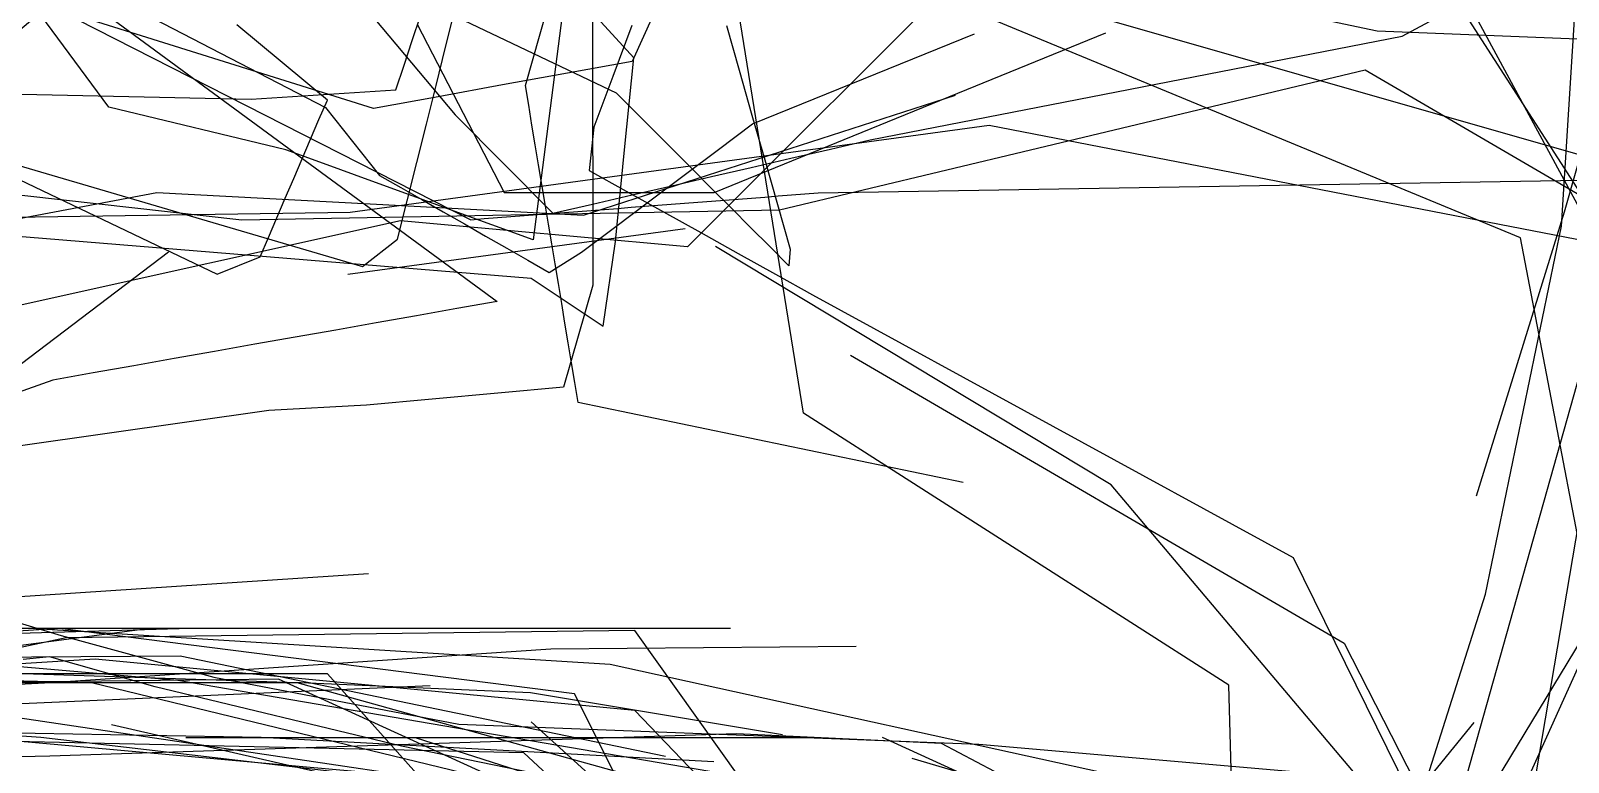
# Model space of a CAD drawing. Header units: metres. Extents: x 30 to 6769, y 117 to 5736.
# Drawn here: x 5742.2 to 6120.9, y 967 to 1147.1 of the extents above; entities that cross this region are included whole.
import ezdxf

# ---------------------------------------------------------------- set-up
doc = ezdxf.new("R2010")
doc.units = ezdxf.units.M
for name, color, linetype in [('FLOOR_0', 1, 'Continuous'), ('FLOOR_1', 2, 'Continuous'), ('FLOOR_2', 3, 'Continuous')]:
    doc.layers.add(name, color=color, linetype=linetype)

msp = doc.modelspace()

# ---------------------------------------------------------------- linework, layer by layer
at = {"layer": 'FLOOR_0', "color": 3}
for points in [[(5619.38, 1134.13), (5796.56, 1130.24), (5832.15, 1132.51), (5834.18, 1138.6), (5836.21, 1144.7), (5838.24, 1150.79), (5840.27, 1156.89), (5842.3, 1162.98), (5844.33, 1169.07), (5846.36, 1175.17), (5848.39, 1181.26), (5850.42, 1187.36), (5944.86, 1359.49)], [(5971.92, 1035.88), (5877.07, 1055.59), (5876.26, 1060.46), (5875.45, 1065.34), (5874.63, 1070.22), (5873.82, 1075.1), (5873.01, 1079.98), (5872.2, 1084.85), (5871.38, 1089.73), (5870.57, 1094.61), (5869.76, 1099.49), (5868.95, 1104.37), (5868.13, 1109.25), (5867.32, 1114.12), (5866.51, 1119), (5865.69, 1123.88), (5864.88, 1128.76), (5864.07, 1133.64), (5898.7, 1255.7)]]:
    msp.add_lwpolyline(points, dxfattribs=at)
at = {"layer": 'FLOOR_0', "color": 4}
for points in [[(5873.42, 1153.49), (5865.95, 1095.59), (5855.81, 1099.29), (5845.66, 1102.98), (5835.51, 1106.67), (5825.36, 1110.36), (5815.22, 1114.05), (5805.07, 1117.74), (5761.49, 1128.31), (5673.69, 1246.94)], [(6050.05, 458.42), (6065.18, 636.27), (6069.39, 724.18), (6070.92, 756.49), (6069.27, 764.75), (6067.62, 773), (6065.97, 781.26), (6064.32, 789.52), (6062.67, 797.77), (6061.02, 806.03), (6059.37, 814.28), (6057.72, 822.54), (6056.07, 830.79), (6054.42, 839.05), (6052.77, 847.31), (6063.44, 875.66), (6095.92, 963.71), (6131.33, 1089.3), (6067.36, 1207.53)], [(5741.21, 436.31), (5924.04, 443.04), (5996.6, 459.68), (6072.33, 544.54), (6092.01, 678.21), (6086.56, 784.58), (6079.65, 942.71), (6100.53, 1008.41), (6119.22, 1098.95), (6125.54, 1199.6)], [(5704.31, 1192.6), (5857.15, 1080.43), (5847.2, 1078.67), (5837.25, 1076.91), (5827.3, 1075.16), (5817.35, 1073.4), (5807.4, 1071.64), (5797.45, 1069.89), (5787.5, 1068.13), (5777.55, 1066.37), (5767.6, 1064.62), (5757.65, 1062.86), (5747.7, 1061.1), (5686.35, 1039.3)], [(5689.03, 1182.75), (5850.62, 1100.58), (5853.91, 1100.84), (5857.2, 1101.09), (5860.49, 1101.34), (5863.78, 1101.6), (5867.08, 1101.85), (5870.37, 1102.1), (5873.66, 1102.36), (5876.95, 1102.61), (5880.24, 1102.86), (5883.53, 1103.12), (5886.83, 1103.37), (5890.12, 1103.62), (5893.41, 1103.88), (5896.7, 1104.13), (5899.99, 1104.38), (5903.28, 1104.64), (5906.58, 1104.89), (5909.87, 1105.14), (5913.16, 1105.4), (5916.45, 1105.65), (5919.74, 1105.9), (5923.04, 1106.16), (5926.33, 1106.41), (5929.62, 1106.66), (5932.91, 1106.92), (5936.2, 1107.17), (6143.74, 1110.65)], [(5981.39, 1157.36), (6200.53, 1094.63)], [(5665.77, 1100.11), (5820.91, 1102.43), (5978.28, 1123.85), (6128.53, 1094.68), (6249.63, 1024.52), (6303.89, 988.33), (6408.54, 875.81)], [(6074.66, 590.89), (6072.64, 615.14), (6085.3, 751.06), (6097.86, 953.63), (6129.59, 1006.11), (6154.27, 1050.47), (6171.25, 1097.18)]]:
    msp.add_lwpolyline(points, dxfattribs=at)
at = {"layer": 'FLOOR_0', "color": 7}
for points in [[(5751.31, 1240.15), (5846.81, 1126.36), (5870.84, 1102.16), (5880.61, 1104.42), (5890.38, 1106.67), (5900.16, 1108.93), (5909.93, 1111.19), (5919.7, 1113.44), (5929.47, 1115.7), (5939.25, 1117.96), (5949.02, 1120.21), (6080.02, 1145.73), (6128.56, 1171.88)], [(5717.99, 1098.24), (5865.48, 1086.16), (5883.2, 1074.35), (5886.25, 1095.18), (5888.51, 1117.78), (5890.77, 1140.39), (5801.23, 1238.25)], [(5542.08, 989.8), (5542.57, 1168.33), (5684.86, 1136.51), (5788.13, 1087.16), (5798.73, 1091.39), (5800.8, 1096.22), (5802.87, 1101.05), (5804.94, 1105.88), (5807.01, 1110.71), (5809.08, 1115.54), (5811.15, 1120.38), (5813.22, 1125.21), (5815.29, 1130.04), (5793.01, 1148.56)], [(6093.29, 1154.58), (6147.1, 1071.08), (6169.51, 935.78), (6143.93, 868.63), (6110.21, 805.81), (6066.34, 703.48), (5994.71, 672.65), (5979.79, 681.64), (5991.94, 687.04), (6004.1, 692.45), (6016.25, 697.85), (6028.41, 703.26), (6096.66, 740.18), (6139.15, 793.29), (6141.32, 808.48), (6143.49, 823.67), (6145.66, 838.87), (6147.83, 854.06), (6149.99, 869.25), (6152.16, 884.45), (6240.92, 950.16), (6323.23, 929.63)]]:
    msp.add_lwpolyline(points, dxfattribs=at)
at = {"layer": 'FLOOR_0', "color": 6}
for points in [[(6098.34, 1032.55), (6120.02, 1102.55), (6135.8, 1158.21), (6170.64, 1237.8)], [(5924.18, 1214.19), (5890.33, 1139.53), (5874.4, 1136.63), (5858.47, 1133.74), (5842.55, 1130.84), (5826.62, 1127.94), (5746.43, 1153.08), (5613.62, 1040.96), (5602.34, 1003.04), (5594.81, 984.22), (5587.28, 965.39), (5574.76, 903.86), (5548.63, 783.07), (5516.92, 640.95), (5455.27, 547.9), (5457.71, 532.05), (5460.15, 516.2), (5462.58, 500.36), (5465.02, 484.51), (5467.46, 468.66), (5500.51, 395.86), (5478.39, 392.7), (5456.27, 389.53), (5434.15, 386.37)], [(5939.2, 1175.44), (6073.84, 1147.06), (6184.88, 1142.61), (6308.12, 1161.43)]]:
    msp.add_lwpolyline(points, dxfattribs=at)
at = {"layer": 'FLOOR_0', "color": 1}
for points in [[(5880.52, 1212.19), (5880.67, 1084.42), (5873.47, 1059.35), (5857.29, 1057.88), (5841.1, 1056.41), (5824.91, 1054.94), (5800.84, 1053.61), (5699.8, 1039.23)], [(5975.21, 1165.04), (5904.01, 1093.89), (5898.57, 1094.38), (5893.13, 1094.88), (5887.69, 1095.37), (5882.25, 1095.87), (5876.81, 1096.36), (5871.37, 1096.86), (5865.93, 1097.35), (5860.49, 1097.85), (5855.05, 1098.34), (5849.61, 1098.84), (5844.17, 1099.33), (5838.73, 1099.83), (5833.29, 1100.32), (5738.66, 1079.3)], [(6132.25, 975.78), (6109.15, 1096.1), (5953.24, 1160.58)], [(5604.98, 1075.54), (5773.28, 1107.29), (5878.42, 1101.72), (5969.98, 1131.2)], [(5825.43, 1013.35), (5617.59, 999.64), (5565.32, 988.97), (5540.7, 982.81), (5516.08, 976.66), (5482.2, 971.46), (5435.61, 967.57)]]:
    msp.add_lwpolyline(points, dxfattribs=at)
at = {"layer": 'FLOOR_0', "color": 5}
for points in [[(5669.09, 1203.6), (5814.86, 1128.23), (5828.16, 1111.48), (5833.38, 1108.49), (5838.6, 1105.51), (5843.82, 1102.52), (5849.04, 1099.54), (5854.26, 1096.55), (5859.48, 1093.57), (5864.7, 1090.59), (5869.92, 1087.6), (5877.88, 1092.55), (5886.31, 1098.88), (5894.75, 1105.21), (5903.18, 1111.54), (5911.61, 1117.86), (5920.04, 1124.19), (5974.68, 1146.3)], [(5913.57, 1148.39), (5916.71, 1137.37), (5919.86, 1126.35), (5923.01, 1115.34), (5926.15, 1104.32), (5929.3, 1093.3), (5928.96, 1089.25), (5924.25, 1093.97), (5919.53, 1098.69), (5914.81, 1103.41), (5910.09, 1108.13), (5905.37, 1112.85), (5900.65, 1117.57), (5895.94, 1122.29), (5891.22, 1127.01), (5886.5, 1131.73), (5750.07, 1196.71)], [(5550.25, 1189.7), (5595.18, 1146.02), (5687.97, 1112.44), (5794.26, 1100.58), (5926.63, 1102.99), (6070.88, 1137.51), (6143.78, 1094.97), (6144.1, 1073.6), (6142.5, 1052.79), (6140.9, 1031.98), (6139.3, 1011.17), (6138.95, 1033.62), (6138.95, 1068.11), (6147.42, 1182.14)], [(6039.28, 914.78), (6037.34, 985.93), (5932.59, 1052.93), (5914.49, 1164.89)], [(5820.3, 1087.16), (5903.38, 1098.42)], [(5584.75, 986.27), (5620.97, 982.64), (5662.75, 1006.56), (5776.14, 1092.64)], [(5957.81, 664.45), (5842.57, 681.34), (5736.08, 664.49), (5672.01, 677.43), (5678.83, 694.48), (5719.21, 722.86), (5798.1, 759.69), (5836.83, 772.53), (5857.49, 796.64), (5905.14, 827.37), (6033.52, 899.92), (6078.29, 952.5), (6008.3, 1035.27), (5910.93, 1094)], [(5944.1, 1067.21), (6065.76, 996.31), (6117.83, 894.27)], [(6150.32, 1050.07), (6091.53, 919.94), (6089.03, 887.44), (6086.54, 854.94), (6085.3, 795.45)]]:
    msp.add_lwpolyline(points, dxfattribs=at)
at = {"layer": 'FLOOR_0', "color": 2}
for points in [[(5642.32, 1164.5), (5729.22, 1116.87), (5823.99, 1089.01), (5832.6, 1095.74), (5834.96, 1105.2), (5837.33, 1114.66), (5839.69, 1124.12), (5842.06, 1133.58), (5844.42, 1143.05), (5846.78, 1152.51)], [(5837.39, 1148.72), (5858.81, 1107.29), (5863.51, 1107.29), (5868.22, 1107.29), (5872.92, 1107.29), (5877.63, 1107.29), (5882.33, 1107.29), (5887.04, 1107.29), (5891.74, 1107.29), (5896.45, 1107.29), (5901.15, 1107.29), (5905.85, 1107.29), (5910.56, 1107.29), (6007.05, 1146.59)], [(5890.29, 1148.39), (5885.6, 1135.86), (5880.9, 1123.33), (5879.74, 1112.7), (5888.92, 1107.6), (5898.1, 1102.5), (5907.27, 1097.39), (5916.45, 1092.29), (5925.63, 1087.19), (5934.81, 1082.09), (6053.14, 1017.37), (6091.67, 939.16)]]:
    msp.add_lwpolyline(points, dxfattribs=at)
at = {"layer": 'FLOOR_1', "color": 5}
for points in [[(5836.94, 973.09), (5995.36, 922.35), (6002.33, 857.37), (5984.64, 841.27), (5966.94, 825.18), (5949.25, 809.09), (5942.11, 789.93), (5954.52, 765.1), (5966.93, 740.28), (5979.33, 715.45), (5978.57, 664.8), (5981.24, 594.72), (6011.65, 525.18), (6061.41, 510.11), (6113.84, 516.42), (6160.63, 535.92), (6231.14, 612.76), (6226.14, 743.46), (6239.55, 845.57), (6243.65, 920.19), (6258.49, 1007.42), (6259.67, 1112.19)], [(5771.59, 999.93), (5592.92, 976.39), (5511.23, 959.18), (5379.77, 946.37), (5207.14, 966.33)], [(5413.13, 971.85), (5475.53, 967.69), (5506.87, 970.3), (5523.98, 976), (5541.09, 981.71), (5568.12, 986.51), (5669.07, 992.43), (5779.07, 993.22), (5898.55, 968.5)], [(5945.53, 995.47), (5870.32, 994.87), (5747.17, 986.51), (5668.09, 982.48), (5622.67, 975.98), (5562.7, 947.8), (5497.88, 926.12), (5440.93, 926.21)], [(6078.75, 932.52), (5959.31, 967.88)]]:
    msp.add_lwpolyline(points, dxfattribs=at)
at = {"layer": 'FLOOR_1', "color": 1}
for points in [[(6193.18, 833.55), (6123.65, 885.29), (6083.74, 908.58), (6053.55, 925.57), (6031.81, 937.09), (6010.07, 948.61), (5988.33, 960.12), (5966.58, 971.64), (5916.09, 973.95), (5746.96, 968.5), (5575.2, 964.54), (5559.83, 910.25), (5542.79, 940.94), (5513.83, 988.64), (5485.37, 1024.64), (5481.06, 1021.61), (5476.75, 1018.59), (5472.43, 1015.57), (5468.12, 1012.55), (5463.8, 1009.53), (5459.49, 1006.51), (5455.17, 1003.49), (5450.86, 1000.46)], [(5951.17, 834.4), (5876.18, 983.8), (5749.39, 999.93), (5696.39, 996.59), (5655.58, 989.78), (5568.98, 980.93), (5483.17, 980.35), (5491.07, 983.31), (5498.97, 986.28), (5506.88, 989.24), (5514.78, 992.21), (5522.68, 995.17), (5530.59, 998.14), (5642.37, 1013.25), (5631.06, 1009.48), (5619.75, 1005.71), (5608.44, 1001.94), (5597.13, 998.16), (5585.82, 994.39), (5574.51, 990.62), (5563.2, 986.85), (5429.02, 977.18)], [(5914.62, 999.93), (5781.55, 999.93), (5679.83, 996.99), (5658.44, 990.57), (5637.06, 984.16), (5598.9, 972.7), (5519.16, 937.86), (5421.36, 943.96)], [(5762.13, 976.32), (5930.62, 937.6), (5955.95, 834.65), (5937.52, 794.1), (5892.71, 742.07), (5847.02, 672.33), (5835.56, 583.6)], [(5966.15, 595.07), (5964.58, 616.46), (5964.58, 642.98), (5985.72, 664.44), (6038.79, 687.16), (6058.47, 785.09), (5984.41, 801.57), (5983.53, 810.34), (5982.66, 819.11), (5981.78, 827.88), (5980.91, 836.65), (5980.03, 845.42), (5979.15, 854.18), (5978.28, 862.95), (5863.7, 969.34), (5693.94, 973.09)]]:
    msp.add_lwpolyline(points, dxfattribs=at)
at = {"layer": 'FLOOR_1', "color": 4}
for points in [[(5840.6, 985.82), (5704.47, 979.8), (5622.92, 985.91), (5576.74, 996.57), (5534.95, 999.93), (5495.18, 999.93), (5462.79, 975.48), (5428.45, 931.65), (5335.87, 926.12), (5265.85, 924.18), (5220.65, 920.07), (5192.6, 965.32), (5152.53, 993.22), (5098.69, 992.08), (5084.36, 970.58), (5070.03, 949.07), (5045.43, 941.11), (4987.43, 973.52), (4883.17, 972.26), (4739.28, 963.76)], [(5912.36, 964.18), (5778.48, 987.11), (5716.76, 992.44)], [(5902.93, 951.16), (5757.22, 986.51), (5660.54, 988.94)]]:
    msp.add_lwpolyline(points, dxfattribs=at)
at = {"layer": 'FLOOR_1', "color": 2}
for points in [[(5882.38, 999.93), (5851.76, 999.93), (5821.15, 999.93), (5790.53, 999.93), (5723.96, 999.93), (5666.57, 998.57), (5643.36, 996.63), (5620.15, 994.7), (5559.08, 985.99), (5422.56, 946.25)], [(6207.1, 597.34), (6203.58, 616.54), (6211.98, 654.38), (6203.63, 703.23), (6193.65, 753.15), (6144.03, 881.6), (6021.6, 961.05), (5884.98, 991.02), (5742.25, 999.93), (5702.94, 998.81)], [(5929.01, 537.16), (5844.95, 623.75), (5828.14, 651.02), (5834.71, 651.02), (5841.29, 651.02), (5847.87, 651.02), (5854.44, 651.02), (5861.02, 651.02), (5867.6, 651.02), (5947.03, 767.43), (5963.14, 898.35), (5891.05, 999.39), (5750.97, 997.63), (5635.74, 973.13)], [(6264.43, 586.9), (6152.06, 549.25), (6045.47, 613.4), (6032.16, 646.28), (6032.96, 659.89), (6033.76, 673.49), (6034.56, 687.1), (6035.36, 700.7), (6036.16, 714.3), (6036.96, 727.91), (6037.76, 741.51), (6033.11, 798.94), (5980.47, 905.95), (5957.25, 926.78), (5984.59, 839.33), (5977.45, 866.13), (5970.3, 892.93), (5963.16, 919.73), (5899.8, 957.7), (5679.27, 977.51)]]:
    msp.add_lwpolyline(points, dxfattribs=at)
at = {"layer": 'FLOOR_1', "color": 6}
for points in [[(5736.64, 1002.14), (5749.71, 998.18), (5787.35, 987.9), (5847.68, 976.4), (5975.73, 971.47), (6052.27, 964.8), (6103.43, 960.86), (6128.69, 947.13), (6142.78, 929.18), (6156.88, 911.23), (6170.97, 893.28), (6185.07, 875.34), (6231.57, 831.08), (6306.85, 787.55), (6323.61, 744.11)], [(6222.27, 555.01), (6270.13, 647.09), (6294.75, 678.12), (6235.6, 737.22), (6098.24, 853.92), (5965.98, 942.52), (5807.86, 986.51), (5635.39, 992.22)], [(5877.6, 957.55), (5744.75, 973.09), (5649.09, 979.84)], [(6006.11, 864.19), (6097.71, 976.79)], [(5780.43, 973.09), (5935.28, 973.09)], [(6092.04, 535.36), (6112.13, 672.88), (6118.83, 861.45), (6108.75, 870.78), (6098.39, 875.96), (6088.03, 881.14), (6077.68, 886.33), (6067.32, 891.51), (6054.05, 910.39), (6040.04, 932.83), (5952, 973.09)]]:
    msp.add_lwpolyline(points, dxfattribs=at)
at = {"layer": 'FLOOR_1', "color": 3}
for points in [[(5837, 600.32), (5850.57, 632.71), (5850.57, 645.39), (5850.57, 658.07), (5850.57, 670.75), (5850.57, 683.42), (5850.57, 696.1), (5850.57, 708.78), (5903.37, 744.53), (5971.29, 896.01), (5891.04, 979.76), (5758.14, 992.37), (5664.78, 986.51)], [(6324.17, 687.24), (6314.7, 686.06), (6305.23, 684.87), (6295.77, 683.69), (6286.3, 682.5), (6276.83, 681.32), (6267.36, 680.13), (6230.68, 654.66), (6166.77, 604.91), (6024.76, 590.69), (5960.86, 617.34), (5975.06, 684.87), (5989.26, 752.4), (5936.01, 853.69), (5815.3, 988.74), (5751.4, 988.74), (5711.75, 988.74)], [(5910.48, 967.1), (5799.03, 973.09), (5669.01, 975.41), (5618.84, 983.78), (5582.69, 977.39), (5553.35, 963.85), (5524.01, 950.3), (5475.06, 966.36), (5426.23, 986.51), (5397.43, 986.51), (5368.64, 986.51), (5337, 983.49), (5209.9, 927.77)]]:
    msp.add_lwpolyline(points, dxfattribs=at)
at = {"layer": 'FLOOR_1', "color": 7}
for points in [[(5921.59, 602.62), (5918.75, 609.43), (5915.92, 616.24), (5913.08, 623.06), (5910.24, 629.87), (5907.4, 636.68), (5904.57, 643.5), (5941.66, 748.1), (5987.56, 818.41), (6001.11, 816.72), (6014.66, 815.02), (6028.21, 813.33), (6033.24, 819.22), (6012.9, 847.71), (5999.7, 870.13), (5991.2, 888.56), (5982.7, 906.99), (5974.2, 925.42), (5965.69, 943.85), (5833.52, 970.98), (5772.91, 985.58), (5746.83, 992.91), (5740.35, 992.26)], [(5927.42, 973.7), (5906.72, 977.15), (5886.03, 980.6), (5865.33, 984.05), (5808.8, 986.51), (5656.95, 986.51), (5555.67, 986.51), (5549.59, 985.53), (5543.69, 984.54), (5537.78, 983.56), (5531.87, 982.57), (5525.97, 981.59), (5520.06, 980.6), (5514.15, 979.62), (5508.25, 978.63), (5502.34, 977.65), (5496.43, 976.66), (5490.52, 975.68), (5484.62, 974.69), (5478.71, 973.71), (5470.2, 973.09), (5457.34, 973.09), (5444.47, 973.09)], [(5972.57, 910.14), (5803.23, 987.44), (5716.03, 986.48)], [(5717.47, 981.22), (5931.56, 949.4), (6039.73, 898.6), (6068.11, 881.67), (6087.2, 868.94), (6106.29, 856.21), (6125.38, 843.48), (6132.25, 761.78), (6010.98, 703.94), (6005.17, 865.68), (6082.73, 851.85), (6019.16, 840.28), (5986.84, 808.01), (5958.77, 772.92), (5949.55, 726), (5890.23, 602.69)], [(6339.75, 542.19), (6278.61, 604.84), (6184.79, 759.49), (6134.07, 818.56), (6091.71, 847.94), (6053.09, 853.64), (6038.2, 838.74), (6023.3, 823.83), (6008.4, 808.93), (5993.51, 794.03), (5968.89, 763.47), (5931.49, 711.79), (5952.04, 729.41), (5972.59, 747.03), (5984.7, 868.86), (5865.47, 976.96)]]:
    msp.add_lwpolyline(points, dxfattribs=at)
at = {"layer": 'FLOOR_2', "color": 1}
msp.add_lwpolyline([(5511.25, 564.93), (5668.9, 729.9), (5829.56, 732.07), (5840.21, 733.04), (5850.87, 734.01), (5861.52, 734.97), (5872.18, 735.94), (5882.83, 736.91), (5893.48, 737.88), (6057.29, 759.01), (6107.72, 933.22), (6172.49, 1314.28)], dxfattribs=at)

doc.saveas('drawing.dxf')
